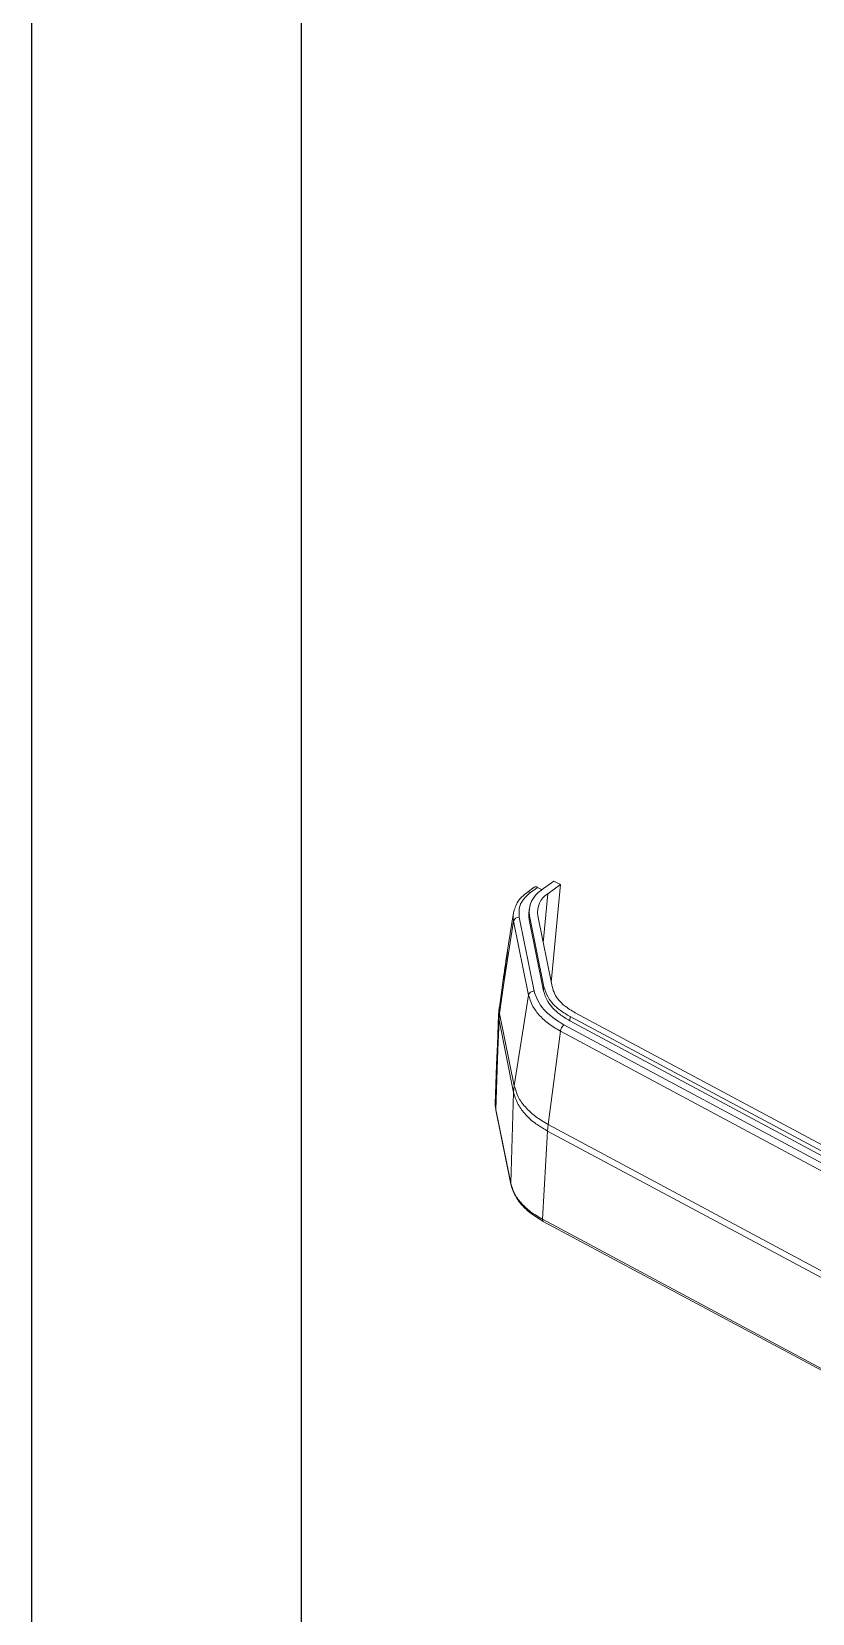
# Model space of a CAD drawing. Header units: inches. Extents: x 1153 to 4131, y 573 to 1071.
# Drawn here: x 1152.9 to 1205.6, y 632.6 to 739.6 of the extents above; entities that cross this region are included whole.
import ezdxf

# ---------------------------------------------------------------- set-up
doc = ezdxf.new("R2010")
doc.units = ezdxf.units.IN

# ---------------------------------------------------------------- blocks, each defined once
blk = doc.blocks.new('FGFG')
at = {"color": 7, "linetype": 'Continuous', "lineweight": 15}
for p, q in [((305.42, 960.19), (304.74, 959.7)), ((305.07, 959.69), (305.75, 960.18)), ((306.19, 959.95), (305.75, 960.18)), ((306.12, 959.9), (307.34, 960.79)), ((307.97, 960.45), (306.75, 959.56)), ((307.08, 951), (307.97, 960.45)), ((307.34, 960.79), (307.97, 960.45)), ((304.95, 958.05), (304.91, 957.66)), ((302.54, 951.15), (303.45, 956.92)), ((303.43, 957.72), (302.95, 954.71)), ((303.45, 956.92), (304.89, 949.78)), ((305.42, 950.16), (303.98, 957.3)), ((304.95, 957.03), (304.99, 957.42)), ((306.33, 950.18), (304.95, 957.03)), ((306.37, 950.57), (304.99, 957.42)), ((305.78, 957.44), (307.16, 950.59)), ((302.51, 951.74), (302.07, 948.58)), ((302.1, 947.99), (302.54, 951.15)), ((306.37, 950.57), (306.33, 950.18)), ((303.51, 941), (304.89, 949.78)), ((302, 947.87), (301.88, 945)), ((301.91, 944.49), (302.04, 947.36)), ((302.06, 948.56), (302, 947.89)), ((302.1, 947.99), (302.04, 947.36)), ((302.04, 947.36), (303.45, 940.37)), ((302.1, 947.99), (303.51, 941)), ((308.86, 947.3), (308.9, 947.7)), ((418.62, 888.47), (308.86, 947.3)), ((418.66, 888.87), (308.9, 947.7)), ((309.39, 948.06), (419.15, 889.23)), ((306.79, 937.27), (307.96, 946.29)), ((307.96, 946.29), (417.71, 887.46)), ((418.05, 888.06), (308.3, 946.89)), ((301.73, 938.74), (301.91, 944.49)), ((301.88, 945.02), (301.8, 943.06)), ((301.8, 943.05), (301.68, 939.27)), ((303.45, 940.37), (303.17, 931.6)), ((303.45, 940.37), (303.51, 941)), ((303.51, 941), (303.59, 940.79)), ((303.17, 931.6), (301.73, 938.74)), ((301.73, 938.67), (301.73, 938.74)), ((301.73, 938.67), (303.18, 931.52)), ((306.24, 928.12), (306.73, 936.64)), ((306.73, 936.64), (306.49, 936.79)), ((306.73, 936.64), (306.79, 937.27)), ((306.73, 936.64), (416.48, 877.81)), ((306.79, 937.27), (416.54, 878.44)), ((415.99, 869.29), (306.24, 928.12)), ((306.3, 927.92), (416.08, 869.08))]:
    blk.add_line(p, q, dxfattribs=at)
at = {"color": 8, "linetype": 'Continuous', "lineweight": 15}
blk.add_line((306.75, 959.56), (306.31, 954.83), dxfattribs=at)
at = {"color": 7, "linetype": 'Continuous', "lineweight": 15, "flags": 128}
for points in [[(303.52, 958.09), (303.49, 957.98), (303.43, 957.72)], [(304.91, 957.66), (304.91, 957.37), (304.95, 957.03)], [(301.73, 938.74), (301.68, 939.1), (301.68, 939.27)]]:
    blk.add_lwpolyline(points, dxfattribs=at)
at = {"color": 8, "linetype": 'Continuous', "lineweight": 15, "flags": 128}
for points in [[(302.04, 947.36), (302, 947.65), (302, 947.89)], [(301.91, 944.49), (301.88, 944.78), (301.88, 945)]]:
    blk.add_lwpolyline(points, dxfattribs=at)
at = {"color": 8, "linetype": 'Continuous', "lineweight": 15}
for centre, radius, start, end in [((304.9, 959.42), 0.317, 56.7157, 119.4299), ((305.64, 957.37), 2.24, 171.0357, 191.6412), ((304.1, 951.53), 1.6, 173.0893, 193.4308), ((303.65, 948.36), 1.6, 172.1306, 193.4382)]:
    blk.add_arc(centre, radius, start, end, dxfattribs=at)
at = {"color": 7, "linetype": 'Continuous', "lineweight": 15}
for centre, radius, start, end in [((307.42, 957.81), 2.46, 121.7241, 188.9618), ((305.58, 959.93), 0.309, 55.8623, 120.9085), ((307.86, 957.77), 2.11, 121.7243, 188.9616), ((303.95, 956.78), 0.525, 87.3694, 164.4489)]:
    blk.add_arc(centre, radius, start, end, dxfattribs=at)
for points, knots in [([(304.75, 959.69), (304.57, 959.55), (304.19, 959.25), (303.77, 958.73), (303.62, 958.32), (303.55, 958.14)], [0, 0, 0, 0, 0.317575, 0.691444, 1, 1, 1, 1]), ([(303.98, 957.3), (303.96, 957.74), (303.93, 958.63), (304.69, 959.34), (305.07, 959.69)], [0, 0, 0, 0, 0.5, 1, 1, 1, 1]), ([(302.95, 954.7), (302.87, 954.16), (302.7, 953.08), (302.57, 952.17), (302.51, 951.72)], [0, 0, 0, 0, 0.5042615, 1, 1, 1, 1]), ([(308.9, 947.7), (308.57, 947.9), (307.68, 948.43), (306.74, 949.43), (306.48, 950.23), (306.37, 950.57)], [0, 0, 0, 0, 0.2535867, 0.6823798, 1, 1, 1, 1]), ([(307.16, 950.59), (307.24, 950.35), (307.43, 949.71), (308.18, 948.8), (309.03, 948.28), (309.39, 948.06)], [0, 0, 0, 0, 0.25362, 0.682351, 1, 1, 1, 1]), ([(304.89, 949.78), (304.9, 949.83), (304.93, 949.93), (305.06, 950.05), (305.23, 950.14), (305.36, 950.16), (305.42, 950.16)], [0, 0, 0, 0, 0.249995, 0.5, 0.749996, 1, 1, 1, 1]), ([(304.89, 949.78), (304.99, 949.45), (305.18, 948.8), (305.85, 947.87), (306.76, 947.01), (307.56, 946.53), (307.96, 946.29)], [0, 0, 0, 0, 0.251179, 0.500134, 0.749025, 1, 1, 1, 1]), ([(308.3, 946.89), (307.57, 947.36), (306.11, 948.31), (305.65, 949.55), (305.42, 950.16)], [0, 0, 0, 0, 0.500006, 1, 1, 1, 1]), ([(308.86, 947.3), (308.53, 947.5), (307.64, 948.04), (306.7, 949.04), (306.44, 949.84), (306.33, 950.18)], [0, 0, 0, 0, 0.2535867, 0.6823798, 1, 1, 1, 1]), ([(307.96, 946.29), (307.97, 946.35), (307.99, 946.45), (308.07, 946.63), (308.18, 946.79), (308.26, 946.86), (308.3, 946.89)], [0, 0, 0, 0, 0.249995, 0.500002, 0.749999, 1, 1, 1, 1]), ([(306.24, 928.12), (305.84, 928.35), (305.04, 928.83), (304.13, 929.69), (303.46, 930.62), (303.27, 931.28), (303.17, 931.6)], [0, 0, 0, 0, 0.250991, 0.500107, 0.749239, 1, 1, 1, 1]), ([(303.18, 931.53), (303.28, 931.18), (303.48, 930.49), (304.18, 929.52), (305.1, 928.64), (305.91, 928.16), (306.31, 927.92)], [0, 0, 0, 0, 0.253077, 0.503072, 0.751449, 1, 1, 1, 1])]:
    blk.add_open_spline(points, degree=3, knots=knots, dxfattribs=at)
at = {"color": 8, "linetype": 'Continuous', "lineweight": 15}
for points, knots in [([(302.54, 951.15), (302.6, 951.79), (302.7, 952.95), (302.88, 954.16), (302.96, 954.7)], [0, 0, 0, 0, 0.5512272, 1, 1, 1, 1]), ([(301.91, 944.49), (301.88, 944.22), (301.83, 943.71), (301.81, 943.27), (301.8, 943.07)], [0, 0, 0, 0, 0.53747, 1, 1, 1, 1]), ([(306.49, 936.79), (306.14, 937), (305.37, 937.46), (304.48, 938.33), (303.76, 939.32), (303.55, 940.02), (303.45, 940.37)], [0, 0, 0, 0, 0.21197, 0.474245, 0.736507, 1, 1, 1, 1]), ([(303.59, 940.79), (303.67, 940.51), (303.86, 939.88), (304.54, 938.96), (305.5, 938.03), (306.36, 937.52), (306.79, 937.27)], [0, 0, 0, 0, 0.2108032, 0.4734692, 0.7361209, 1, 1, 1, 1]), ([(306.31, 927.92), (306.31, 927.92), (306.28, 927.92), (306.25, 927.99), (306.24, 928.07), (306.24, 928.12)], [0, 0, 0, 0, 0.010632, 0.505327, 1, 1, 1, 1])]:
    blk.add_open_spline(points, degree=3, knots=knots, dxfattribs=at)

msp = doc.modelspace()

# ---------------------------------------------------------------- linework, layer by layer
for p, q in [((1152.911, 1070.714), (1152.911, 572.957)), ((1171.127, 1058.863), (1171.127, 584.808)), ((1152.911, 803.4), (1152.911, 572.957))]:
    msp.add_line(p, q)

# ---------------------------------------------------------------- block references
at = {"xscale": 0.7000000000000455, "yscale": 0.6999999999999886, "zscale": 0.7}
msp.add_blockref('FGFG', (973.056, 9.572), dxfattribs=at)

doc.saveas('drawing.dxf')
